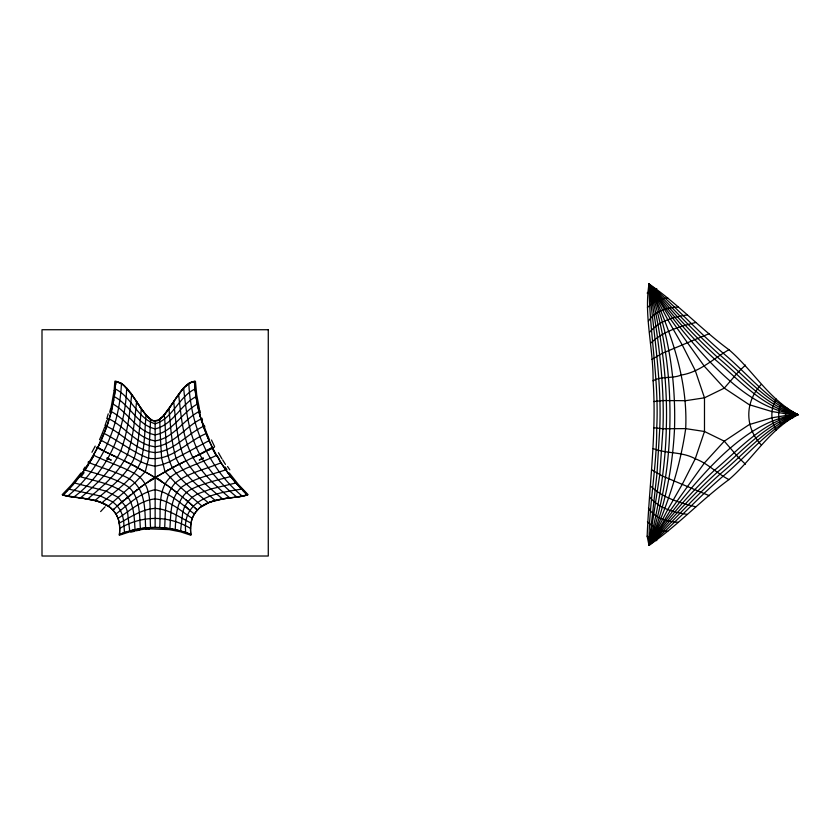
<?xml version="1.0" encoding="UTF-8"?>
<svg xmlns="http://www.w3.org/2000/svg" width="840" height="840" viewBox="0 0 840 840"><rect width="100%" height="100%" fill="white"/><g stroke="black" fill="none" stroke-linecap="round" stroke-linejoin="round"><path stroke-width="1.26" d="M216.458 500.147L207.785 502.929L200.456 507.108A16.149 16.149 0 0 0 198.083 509.334L196.655 511.004A24.832 24.832 0 0 0 194.376 514.028L193.704 515.235A23.762 23.762 0 0 0 192.286 518.385L191.846 519.697A27.982 27.982 0 0 0 191.047 523.11L190.838 524.548A34.429 34.429 0 0 0 190.733 525.525L190.565 529.42A41.234 41.234 0 0 0 190.88 534.481L190.974 535.269L180.579 531.836L169.26 529.61L148.984 528.854M647.136 536.245C649.288 484.439 656.764 432.747 653.079 380.762C653.415 348.569 643.871 315.913 649.016 283.983C677.408 303.481 701.096 329.269 728.921 349.703C752.986 370.199 769.094 399.872 798 414.656C769.094 429.44 752.986 459.102 728.921 479.598C701.096 500.031 677.408 525.83 649.016 545.317L647.136 536.245L652.312 540.256L656.796 540.572M115.658 384.626L115.847 381.381L114.849 381.234L114.145 390.38M180.831 531.058L175.256 529.673C175.781 514.878 176.757 496.419 191.909 488.911C204.204 483.126 217.529 480.007 230.612 476.564L240.576 488.261M185.966 532.655L180.547 530.975L182.805 511.728L184.779 506.257L187.992 501.522L192.077 497.343L197.568 493.92L210.851 489.006L235.841 482.979L247.296 494.97L248.115 494.687L238.529 484.638L229.278 472.962M111.248 411.8L114.314 396.669L115.847 381.381L120.435 382.83L124.362 385.644L134.211 398.066M115.385 387.975L115.332 388.51M131.323 393.918L123.123 384.615L115.847 381.381L121.443 383.407C119.606 426.279 101.336 469.235 67.515 496.209C65.699 495.852 63.913 495.317 62.171 494.687L71.746 484.638L80.997 472.962M135.576 400.113L136.573 401.635C134.736 419.454 133.287 437.598 127.418 454.629C118.776 472.868 102.9 486.203 87.748 498.929L78.309 497.627M121.443 383.407L126.662 388.038C125.444 430.101 108.318 471.639 73.763 497.112L71.242 496.818M131.387 394.002L131.68 394.411C129.717 413.511 127.607 432.915 120.687 450.975C111.909 469.969 96.233 484.586 80.514 497.889L76.671 497.438M115.112 390.642L115.038 391.241M114.135 390.464L110.859 408.818M114.996 391.639L114.839 392.931M114.776 393.382L114.523 395.22M792.834 411.432L792.256 414.907L792.834 417.869M113.789 399.84L113.705 400.365M113.652 400.628L113.075 403.683M113.001 404.061C128.279 412.451 137.267 431.697 155.138 434.847C173.03 431.718 181.902 412.451 197.284 404.114L195.174 390.642M112.613 405.941L112.224 407.736M112.161 408.019L111.479 410.865M786.86 407.841L785.442 413.731L786.86 421.47M110.271 411.212L109.841 412.839M110.954 412.976L110.66 414.089M110.544 414.53L110.345 415.254M97.87 447.479L106.859 426.374L111.311 411.558C126.871 419.8 136.952 438.406 155.138 440.843C173.323 438.406 183.414 419.8 198.965 411.558L196.256 398.496M110.261 415.538L109.746 417.375M109.599 417.869L109.4 418.541M109.284 418.95C125.108 426.951 136.626 444.875 155.138 446.723C173.68 444.885 185.052 426.993 201.012 418.992L198.965 411.558M108.874 420.294L108.171 422.51M108.077 422.782L107.31 425.082M107.195 425.439L107.048 425.859M105.998 425.229L105.452 426.762M781.326 403.778C777.84 410.655 777.84 418.656 781.326 425.534M104.622 432.411L105.399 430.395A59.304 18.154 -64.7 0 0 106.481 427.287M104.202 433.461C119.102 441.084 132.762 452.193 148.628 458.241C170.94 461.685 186.984 441.494 206.126 433.587L201.012 418.992M103.772 434.522L103.74 434.595A53.938 15.876 -64.9 0 1 102.039 438.596M102.05 438.596L101.43 440.003M101.262 440.381L140.826 461.811L147.556 464.552L155.138 466.253L162.719 464.552L169.459 461.811L209.129 440.612L204.887 430.395M776.339 399.063C770.375 408.702 770.375 420.599 776.339 430.248M97.639 447.941L96.474 447.457M230.612 476.564L221.004 462.745C205.8 469.34 188.759 472.542 175.403 482.79C164.052 494.991 165.669 512.568 164.64 527.951L170.772 528.801M84.536 469.917L97.965 447.3L104.045 451.248L114.009 455.973M93.723 455.259C106.922 461.947 121.275 466.137 134.221 473.382C153.972 483.798 149.237 509.03 150.549 527.562L144.816 528.045M93.639 455.406L93.03 456.477M91.235 459.543L89.723 462.031M88.526 461.57L88.074 462.315M89.302 462.704C102.448 468.206 116.613 471.996 129.339 478.758C146.328 488.817 144.711 510.856 145.635 527.951L139.577 528.791M89.198 462.872L85.281 468.846M172.168 403.988L174.699 400.113M174.206 400.869L162.719 416.798M85.082 467.03L83.391 469.55M171.57 404.891L172.232 403.882M174.006 401.184L173.702 401.635C175.539 419.454 176.988 437.598 182.868 454.629C191.499 472.868 207.386 486.203 222.527 498.929L227.483 498.194M171.203 405.447L171.633 404.786M174.3 400.722L177.66 395.756M170.741 406.13L171.339 405.237M174.605 400.27L183.624 388.038L190.523 382.505M170.825 406.014L169.543 407.915M175.455 398.979L176.421 397.541M170.079 407.138L163.349 416.062L157.847 420.515A6.594 6.594 0 0 1 156.219 420.987C148.585 421.155 144.669 412.892 140.574 407.694M169.323 408.251L168.934 408.807C170.572 425.387 171.245 442.312 176.117 458.346C184.37 476.091 200.666 488.114 215.229 500.441L222.758 498.897M177.146 396.491C181.776 390.128 186.764 381.969 195.436 381.234L196.697 394.779L199.416 408.818M168.84 408.954L168.116 409.973A84.084 84.084 0 0 1 164.273 415.044L159.159 419.759L154.056 420.987A6.594 6.594 0 0 1 152.439 420.515L147.231 416.388L141.54 409.101M84.43 470.064L80.398 475.598M177.87 395.451L179.319 393.425M241.416 489.143C215.996 493.048 181.429 498.509 185.787 532.591L190.88 534.481A41.864 41.864 0 0 1 190.554 528.455A39.659 39.659 0 0 1 191.047 523.11A24.444 24.444 0 0 1 192.266 518.375A25.683 25.683 0 0 1 194.397 514.038A24.108 24.108 0 0 1 197.421 510.132A27.888 27.888 0 0 1 200.141 507.455L209.969 502.058L224.196 498.666M73.458 484.113L84.599 469.833C99.708 475.115 116.214 478.076 129.37 487.662C140.207 498.467 139.388 514.542 140.375 528.654L134.453 529.798M179.434 393.267L179.56 393.099A76.85 76.85 0 0 1 183.614 388.028L188.832 383.407L194.428 381.381L195.143 390.421M760.988 384.668C744.734 402.192 744.734 427.108 760.988 444.644M80.294 475.745L79.863 476.291M79.664 476.564C94.605 480.911 110.806 483.409 123.805 492.503C134.327 501.869 134.169 516.736 135.03 529.673L129.644 531.006L132.321 530.303M79.401 476.91L75.338 481.919M73.458 484.113L72.723 484.943M72.618 485.058L69.699 488.261M68.607 489.416L74.445 482.979L106.239 491.18L118.198 497.343L125.507 506.257L127.481 511.728L129.727 530.975L124.478 532.591L123.638 520.695L122.43 515.256L120.351 510.237L117.264 505.985L112.864 501.963L100.59 496.083L68.859 489.143L62.99 494.97L77.091 497.49M648.438 321.174C655.126 310.81 666.54 307.797 678.058 307.031M649.499 332.399C658.76 321.08 673.166 317.058 687.015 314.969M67.767 490.277L62.99 494.97A42.179 42.179 0 0 0 67.851 496.282L74.582 497.196M162.446 416.997L159.684 419.423L160.524 440.171L161.648 458.241L164.997 471.702L175.403 482.79L201.947 506.058M650.517 343.298C662.802 331.464 679.623 326.508 695.772 322.497M64.187 493.836L62.99 494.97M114.502 508.557L112.864 510.132A24.108 24.108 0 0 1 115.889 514.038L116.582 515.235A23.762 23.762 0 0 1 117.999 518.385L118.44 519.697A27.982 27.982 0 0 1 119.228 523.11L119.438 524.548A34.429 34.429 0 0 1 119.553 525.525L119.721 529.42A41.234 41.234 0 0 1 119.406 534.481L119.301 535.269L129.77 531.815M119.102 504.305L112.864 510.132A27.888 27.888 0 0 0 110.145 507.455L102.931 503.129L93.576 500.084M745.458 365.096L738.276 371.973L724.29 388.132L704.487 397.814L685.692 400.691L662.96 400.554L653.762 401.552M82.341 498.131L97.671 501.175L108.329 506.058L134.883 482.79L145.278 471.702L148.628 458.241L150.591 419.423L146.024 415.034C144.669 430.647 144.732 446.565 140.826 461.811C133.108 479.504 116.025 490.35 102.05 502.74A54.884 54.884 0 0 0 95.046 500.462L80.692 497.921M119.217 504.2L123.323 500.651M117.264 505.985L142.643 485.615M124.352 532.634L119.395 534.481A41.864 41.864 0 0 0 119.721 528.455A39.659 39.659 0 0 0 119.238 523.11A24.444 24.444 0 0 0 118.01 518.375A25.683 25.683 0 0 0 115.889 514.038C128.058 504.777 139.692 492.881 155.138 489.678C170.583 492.881 182.217 504.777 194.397 514.038M123.239 500.724L124.541 499.653M647.409 307.43L657.038 299.555L667.726 297.885M125.927 498.54L126.84 497.805M126.462 498.11L127.239 497.49M127.145 497.564L129.885 495.39M129.801 495.453L130.41 494.97M132.342 493.437L135.859 490.665M95.046 500.441C109.61 488.114 125.906 476.091 134.169 458.346C139.03 442.312 139.703 425.387 141.341 408.807L139.451 406.014M135.807 490.697L136.427 490.214M136.5 490.151L137.151 489.657M651.808 359.447L662.624 353.168L709.307 333.617M138.348 488.744L148.743 481.509M194.67 385.308L195.972 396.669C180.38 404.849 172.82 424.956 155.138 428.873C137.456 424.956 129.906 404.849 114.314 396.669M117.999 518.385C129.686 510.951 140.753 500.105 155.138 498.929C169.533 500.105 180.6 510.951 192.286 518.385M647.136 293.066L652.312 289.055L656.796 288.729M143.094 485.289L143.745 484.838M143.64 484.911L144.302 484.459M144.175 484.544L145.394 483.714M194.996 389.014C178.532 396.858 172.841 418.709 155.138 423.769C137.434 418.709 131.754 396.858 115.28 389.014M145.152 483.882L160.241 474.485L159.632 474.852M156.492 476.753L157.143 476.354M203.416 426.374C186.847 434.06 174.079 451.132 155.138 452.571C136.196 451.132 123.438 434.06 106.859 426.374M160.839 474.128L171.392 468.174M728.921 349.703C713.192 358.733 699.867 372.131 681.146 375.07C672.158 378.872 661.658 375.879 653.079 380.762M167.706 470.18L168.63 469.665M119.228 523.11C130.673 517.24 141.887 509.03 155.138 508.41C168.389 509.03 179.603 517.24 191.047 523.11M176.662 465.476L155.138 477.582L133.613 465.476M173.197 467.229L172.316 467.691C164.315 451.49 166.362 432.579 164.262 415.034M203.774 452.445L202.954 452.844L213.885 447.426M213.245 447.741L213.811 447.457M176.652 465.476L193.788 457.107L192.959 457.485C182.606 438.207 181.104 415.758 178.605 394.411M180.065 463.785L182.668 462.494M180.957 463.344L172.316 467.691C181.461 481.866 195.594 491.873 208.236 502.74A54.884 54.884 0 0 1 215.24 500.462M181.839 462.903L183.572 462.042M184.422 461.622L186.123 460.782L185.273 461.202M197.978 455.185L212.31 447.3L208.226 438.596M194.628 456.719L202.146 453.233M200.508 454.01L201.316 453.621M236.912 497.06C222.296 485.436 208.95 470.915 199.7 454.388L192.959 457.485C202.104 473.413 215.859 486.15 229.772 497.889L231.966 497.627M119.711 528.455C141.74 515.109 168.546 515.109 190.565 528.455M121.328 533.726L119.395 534.481L123.228 533.022M190.838 382.41L194.428 381.381L194.659 385.193M123.554 532.917L124.131 532.707M124.572 532.56L128.425 531.353M225.677 469.833C210.567 475.115 194.061 478.076 180.905 487.662C170.079 498.467 170.888 514.542 169.901 528.654L175.875 529.809M132.478 530.26L134.243 529.841M216.941 500.031L217.192 499.968A85.575 85.575 0 0 1 220.521 499.286L222.527 498.929M135.072 529.662L139.282 528.843M133.361 530.964L135.146 530.586M235.284 497.249L247.296 494.97L242.508 490.277M239.578 496.734L247.296 494.97A42.189 42.189 0 0 1 242.434 496.282L237.3 497.018M140.49 528.644L140.826 528.591A38.178 11.34 -0.4 0 1 143.157 528.224L144.081 528.129M138.653 529.956L140.584 529.673M223.419 498.781L228.049 498.11M224.763 498.582L231.231 497.711M227.945 498.131L229.614 497.91M228.858 498.005L230.191 497.837M239.033 496.818L234.171 497.375M230.622 497.784L232.701 497.543M233.436 497.459L232.334 497.584L234.444 497.343M234.035 497.396L235.694 497.196M145.772 527.94L146.612 527.856M145.856 529.074L143.283 529.326A38.619 11.708 0.5 0 0 140.658 529.715M149.079 527.656L149.72 527.615M150.119 527.583L160.156 527.583M160.472 527.604L161.196 527.656M163.663 527.856L164.514 527.94M73.763 497.112L80.084 497.837M165.459 528.045L159.726 527.562C161.038 509.03 156.303 483.798 176.053 473.382C189.021 466.169 203.322 461.885 216.594 455.312L221.004 462.745L220.626 462.137M165.827 528.087L167.097 528.245A38.178 11.277 0.5 0 1 169.397 528.623M80.514 497.889L81.427 498.005M70.697 496.734L67.851 496.272M667.726 531.416L657.038 529.756L647.409 521.881M87.748 498.929L89.754 499.286A85.575 85.575 0 0 1 93.093 499.968L93.335 500.031M170.993 528.843L175.098 529.641M653.762 427.749L662.96 428.757L685.692 428.62L704.487 431.498L724.29 441.179L738.276 457.328L745.458 464.216M678.058 522.281C666.54 521.514 655.126 518.49 648.438 508.127M687.015 514.332C673.166 512.253 658.76 508.221 649.499 496.913M176.043 529.841L180.547 530.975M695.772 506.804C679.623 502.803 662.802 497.837 650.517 486.014M181.65 531.289L183.162 531.741M183.246 531.773L185.703 532.56M184.611 532.203L185.399 532.466M186.144 532.707L186.722 532.917M187.982 533.369L186.858 532.959L190.88 534.481L188.465 533.547M709.307 495.695L662.624 476.133L651.808 469.865M113.967 455.952L115.678 456.729L114.817 456.341M113.127 455.564L111.426 454.786M125.002 461.202L96.401 447.426M126.756 462.063L124.152 460.782L133.623 465.476M131.933 464.636L131.093 464.226L150.045 474.485M127.575 462.473L130.211 463.785M653.079 448.539C666.509 453.947 682.091 451.406 695.258 458.787C707.868 463.334 717.077 473.592 728.921 479.598M134.474 465.906L135.334 466.337M150.644 474.852L165.123 483.882M161.259 481.331L162.12 481.887M162.057 481.845L171.644 488.523M165.039 483.819L167.181 485.289M165.48 484.124L166.11 484.544M168.409 486.15L172.116 488.88M108.329 506.058L110.135 507.455A15.95 15.95 0 0 1 112.203 509.334L113.631 511.004A24.822 24.822 0 0 1 115.91 514.028M173.124 489.657L173.775 490.151M171.36 488.313L183.131 497.564M174.079 490.392L178.059 493.531M182.522 497.081L191.058 504.2M185.808 499.706L186.491 500.273M186.805 500.525L197.421 510.132L195.227 508.043M191.425 504.536L192.518 505.523M242.434 496.272C208.929 468.647 190.628 426.342 188.832 383.407M192.497 505.502L193.022 505.985M245.469 493.227L246.078 493.815M235.841 482.979L235.21 482.233M234.938 481.919L230.885 476.91M230.853 476.858L228.281 473.466M228.071 473.172L225.194 469.13M130.778 393.173L133.864 397.551M131.68 394.411L135.975 400.722L135.681 400.27M141.446 408.954L142.202 410.046A84.084 84.084 0 0 0 146.013 415.044M141.624 409.227L139.839 406.581M224.994 468.846L223.335 466.368M226.884 469.55L225.204 467.03M140.438 407.474L136.322 401.257M134.169 398.003L135.377 399.819L135.072 399.357M138.936 405.237L139.534 406.13M138.642 404.786L139.083 405.447M136.08 400.869L136.868 402.087M137.76 403.431L138.705 404.891M223.083 465.99L221.088 462.872M138.117 403.988L136.573 401.635M220.563 462.031L219.041 459.543M217.256 456.477L216.647 455.406M216.468 455.091L212.31 447.3L212.688 448.024M199.7 454.388C188.832 434.049 185.955 410.655 183.624 388.038M204.845 426.794L204.278 425.229M203.721 427.224L201.411 420.294M202.482 419.853L202.409 419.622A76.031 26.366 63.2 0 1 201.915 418.205M201.401 420.273L198.922 411.369M200.434 412.839L199.941 410.918M198.891 411.254L198.125 408.019M198.061 407.736L197.284 404.114M196.234 398.37L195.972 396.669M155.138 421.092L155.138 527.436A27.594 8.831 0 0 1 159.611 527.583M100.632 511.581A120.194 45.266 -28.7 0 1 105.095 506.814M184.579 505.418A120.183 34.178 32.7 0 1 188.727 509.103M126.662 388.028A76.85 76.85 0 0 1 130.714 393.099M102.039 502.782A32.55 32.55 0 0 1 108.36 506.016M203.343 458.105A68.943 6.562 -23.7 0 0 199.227 460.016A66.339 6.226 -23.7 0 1 203.238 458.189M211.05 448.875A61.467 6.342 -26.9 0 1 208.625 450.093M216.227 455.406A55.325 15.645 64.8 0 1 212.415 448.319M216.825 456.435A55.167 16.265 65 0 1 212.667 448.76M155.327 477.267A75.537 31.5 30.3 0 1 161.144 480.837M221.928 458.808A61.646 13.577 64.1 0 1 218.463 452.718M219.166 458.987A61.32 16.674 64.7 0 1 217.413 455.983M225.456 464.394A74.141 21.315 65.6 0 1 222.673 459.9M229.824 469.822A104.181 39.91 69 0 1 227.566 466.483M201.925 506.016A32.55 32.55 0 0 1 208.247 502.782M150.644 527.531A27.594 8.883 0 0 1 155.138 527.405M146.538 527.783A32.539 10.143 -0.1 0 1 148.859 527.583M146.191 529.389A34.482 9.744 0.1 0 1 149.226 529.179M135.702 530.859A47.87 15.026 0.8 0 1 139.156 530.26M130.641 532.214A62.779 21.42 2 0 1 134.201 531.394M149.132 480.827A75.537 31.5 -30.3 0 1 154.948 477.267M84.073 472.626A104.181 43.859 -70.7 0 1 81.543 476.091M88.547 464.772A74.141 24.339 -66.9 0 1 85.334 469.675M93.072 456.834A61.646 16.517 -65.1 0 1 88.809 463.995M93.124 456.781A61.331 17.273 -64.9 0 1 91.308 459.879M97.335 447.752A55.325 14.931 -64.7 0 1 93.713 454.534M95.193 446.093A55.167 12.936 -64.3 0 1 91.927 452.288M107.005 458.105A68.943 6.594 23.6 0 1 111.142 460.016M107.016 458.189A66.339 6.216 23.7 0 1 111.027 460.047M103.016 450.461A55.199 4.053 26.8 0 1 100.748 449.337M199.721 410.802A104.643 43.155 60.6 0 1 199.206 408.692M200.319 417.05A85.05 32.309 62 0 1 198.912 411.925M203.301 424.83A67.305 22.554 63.5 0 1 201.484 419.318M204.761 430.364A59.304 18.302 64.6 0 1 203.595 427.203M206.64 432.978A56.984 17.042 64.4 0 1 204.152 426.5M209.612 440.034A54.18 14.795 64.8 0 1 206.787 433.451M208.184 438.606A53.938 15.929 64.9 0 1 206.483 434.584M212.258 447.353A52.343 15.204 64.9 0 1 209.181 440.927M214.62 446.607A52.647 13.451 65 0 1 211.491 440.034M150.286 480.9A75.527 30.87 -30.3 0 1 155.305 477.844M155.295 477.32A75.527 31.489 30.3 0 1 160.409 480.428M100.968 440.675A52.647 15.697 -65.1 0 1 97.303 448.329M100.926 440.864A52.343 15.026 -64.9 0 1 97.881 447.227M102.133 433.692A54.18 13.629 -65 0 1 99.508 439.751M104.685 427.108A56.984 15.918 -64.8 0 1 102.323 433.178M106.743 420.462A67.305 21.053 -64.1 0 1 104.979 425.639M108.055 418.373A76.031 26.135 -63.3 0 1 107.625 419.748M108.234 413.837A85.061 30.03 -63 0 1 106.806 418.667M110.502 409.017A104.601 42.777 -60.7 0 1 109.977 411.117M161.28 527.772A32.539 9.944 0.2 0 1 163.559 527.961M656.702 428.284C656.943 467.471 648.501 506.216 649.016 545.317C674.972 523.667 697.389 498.11 723.114 476.165C747.736 455.543 768.516 428.62 798 414.656C768.516 400.691 747.736 373.769 723.114 353.147C697.389 331.191 674.972 305.644 649.016 283.983C649.257 332.125 659.295 379.943 656.702 428.284M659.757 428.6L657.017 473.319L649.016 545.317C672.514 521.43 695.058 496.566 720.038 474.159C744.965 453.526 767.014 426.258 798 414.656C767.014 403.043 744.965 375.784 720.038 355.142C695.058 332.745 672.514 307.881 649.016 283.983C653.404 332.115 661.847 380.058 659.757 428.6M662.96 428.757L659.778 474.789L649.016 545.317C670.351 519.697 692.58 494.75 717.255 472.259C742.392 451.531 765.376 423.297 798 414.656C765.376 406.014 742.392 377.769 717.255 357.053C692.58 334.562 670.351 309.614 649.016 283.983C657.269 331.8 664.776 380.048 662.96 428.757M666.288 428.788C665.427 468.216 658.518 507.14 649.016 545.317C668.409 518.301 689.997 492.839 714.494 470.274C739.62 449.127 763.949 420.294 798 414.656C763.949 409.017 739.62 380.184 714.494 359.026C689.997 336.473 668.409 311.01 649.016 283.983C661.07 331.254 667.937 379.932 666.288 428.788M669.753 428.736C668.787 468.416 661.689 507.728 649.016 545.317C666.603 517.178 687.561 491.337 710.251 467.166C733.845 442.89 762.982 418.205 798 414.656C762.982 411.106 733.845 386.411 710.251 362.145C687.561 337.974 666.603 312.133 649.016 283.983C664.933 330.445 671.286 379.722 669.753 428.736M674.52 428.579C672.588 468.626 664.797 508.379 649.016 545.317L670.183 510.689L704.393 462.987L724.29 441.179L749.207 424.62L771.645 417.848L785.442 415.569L798 414.656L785.442 413.731L771.645 411.464L749.207 404.691L724.29 388.132L704.393 366.324L670.183 318.623L649.016 283.983C668.43 329.48 675.948 379.312 674.52 428.579M685.692 428.62C679.791 469.193 666.698 508.41 649.016 545.317L667.653 509.786L682.353 484.155L695.258 458.787L704.487 431.498L704.487 397.814L695.258 370.524L682.353 345.156L667.653 319.515L649.016 283.983C669.827 329.28 688.054 378.063 685.692 428.62M268.275 329.731L42 329.731L42 556.017L268.275 556.017L268.275 329.731"/></g></svg>
